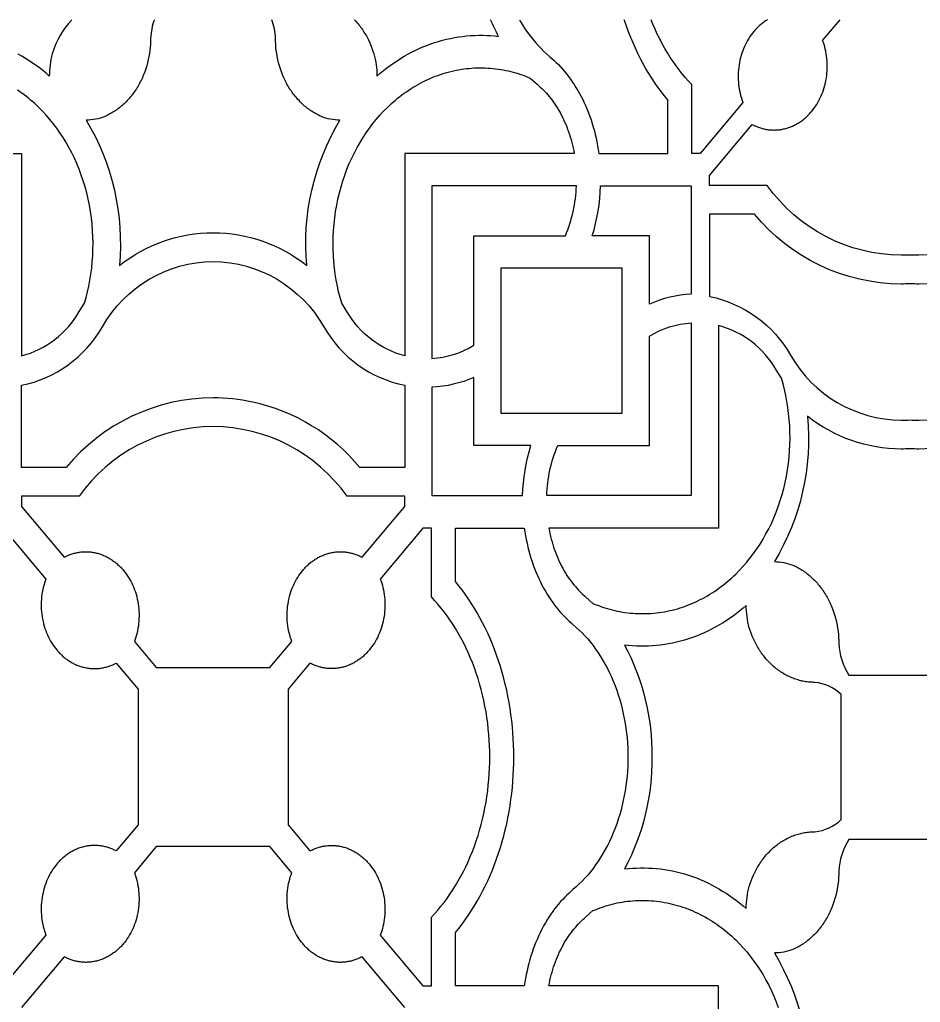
# Model space of a CAD drawing. Extents: x 59271 to 61367, y 41180 to 44085.
# Drawn here: x 60423.5 to 60618.3, y 43872 to 44084.6 of the extents above; entities that cross this region are included whole.
import ezdxf

# ---------------------------------------------------------------- set-up
doc = ezdxf.new("R2010")
doc.units = 0
doc.layers.get('0').update_dxf_attribs({"linetype": 'CONTINUOUS'})

msp = doc.modelspace()

# ---------------------------------------------------------------- linework, layer by layer
for points in [[(60434.77, 44084.61, 0.117157), (60430.54, 44077.22, 0.065359), (60429.89, 44072.42), (60429.19, 44073.02), (60428.49, 44073.6), (60427.77, 44074.16), (60427.03, 44074.71), (60426.29, 44075.23), (60425.53, 44075.74), (60424.76, 44076.22), (60423.98, 44076.69), (60423.19, 44077.14)], [(60452.61, 44084.61, 0.069077), (60451.79, 44080.59), (60451.79, 44079.94), (60451.76, 44079.28), (60451.71, 44078.62), (60451.64, 44077.96), (60451.55, 44077.29), (60451.43, 44076.62), (60451.3, 44075.96), (60451.14, 44075.29), (60450.96, 44074.63), (60450.76, 44073.98), (60450.53, 44073.33), (60450.29, 44072.69), (60450.15, 44072.37), (60450.02, 44072.06), (60449.88, 44071.75), (60449.73, 44071.44), (60449.57, 44071.14), (60449.42, 44070.84), (60449.25, 44070.54), (60449.09, 44070.25), (60448.91, 44069.96), (60448.74, 44069.67), (60448.55, 44069.39), (60448.37, 44069.12), (60448.18, 44068.84), (60447.98, 44068.58), (60447.78, 44068.32), (60447.58, 44068.06), (60447.37, 44067.81), (60447.16, 44067.56), (60446.95, 44067.32), (60446.73, 44067.09), (60446.51, 44066.86), (60446.29, 44066.63), (60446.06, 44066.42), (60445.83, 44066.2), (60445.6, 44066), (60445.36, 44065.8), (60445.12, 44065.6), (60444.88, 44065.42), (60444.64, 44065.23), (60444.4, 44065.06), (60444.15, 44064.89), (60443.91, 44064.73), (60443.66, 44064.57), (60443.41, 44064.42), (60443.16, 44064.28), (60442.91, 44064.14), (60442.65, 44064.01), (60442.4, 44063.88), (60442.15, 44063.76), (60441.89, 44063.65, -0.091636), (60437.88, 44062.87, -0.159593), (60445.05, 44031.43, -0.16816), (60465.31, 44038.51, -0.16816), (60485.58, 44031.43, -0.159593), (60492.75, 44062.87, -0.091636), (60488.73, 44063.65), (60488.48, 44063.76), (60488.23, 44063.88), (60487.97, 44064.01), (60487.72, 44064.14), (60487.47, 44064.28), (60487.22, 44064.42), (60486.97, 44064.57), (60486.72, 44064.73), (60486.47, 44064.89), (60486.23, 44065.06), (60485.99, 44065.23), (60485.74, 44065.42), (60485.5, 44065.6), (60485.27, 44065.8), (60485.03, 44066), (60484.8, 44066.2), (60484.57, 44066.42), (60484.34, 44066.63), (60484.12, 44066.86), (60483.9, 44067.09), (60483.68, 44067.32), (60483.47, 44067.56), (60483.25, 44067.81), (60483.05, 44068.06), (60482.84, 44068.32), (60482.65, 44068.58), (60482.45, 44068.84), (60482.26, 44069.12), (60482.07, 44069.39), (60481.89, 44069.67), (60481.71, 44069.96), (60481.54, 44070.25), (60481.37, 44070.54), (60481.21, 44070.84), (60481.05, 44071.14), (60480.9, 44071.44), (60480.75, 44071.75), (60480.61, 44072.06), (60480.47, 44072.37), (60480.34, 44072.69), (60480.1, 44073.33), (60479.87, 44073.98), (60479.67, 44074.63), (60479.49, 44075.29), (60479.33, 44075.96), (60479.19, 44076.62), (60479.08, 44077.29), (60478.99, 44077.96), (60478.92, 44078.62), (60478.87, 44079.28), (60478.84, 44079.94), (60478.83, 44080.59, 0.071696), (60478.02, 44084.61)], [(60495.86, 44084.61), (60495.97, 44084.5), (60496.19, 44084.26), (60496.4, 44084.02), (60496.61, 44083.77), (60496.82, 44083.52), (60497.02, 44083.26), (60497.22, 44083), (60497.41, 44082.74), (60497.6, 44082.47), (60497.78, 44082.2), (60497.95, 44081.93), (60498.13, 44081.65), (60498.29, 44081.37), (60498.46, 44081.08), (60498.61, 44080.8), (60498.91, 44080.22), (60499.19, 44079.63), (60499.45, 44079.03), (60499.68, 44078.43), (60499.9, 44077.83), (60500.09, 44077.22, -0.065359), (60500.74, 44072.42), (60501.43, 44073.02), (60502.14, 44073.6), (60502.86, 44074.16), (60503.6, 44074.71), (60504.34, 44075.23), (60505.1, 44075.74), (60505.87, 44076.22), (60506.65, 44076.69), (60507.44, 44077.14), (60508.24, 44077.56), (60509.05, 44077.97), (60509.87, 44078.35), (60510.7, 44078.71), (60511.54, 44079.04), (60512.38, 44079.35), (60513.23, 44079.64), (60514.08, 44079.91), (60514.94, 44080.15), (60515.8, 44080.37), (60516.67, 44080.56), (60517.53, 44080.73), (60518.4, 44080.87), (60519.27, 44080.99), (60520.15, 44081.09), (60521.02, 44081.16), (60521.89, 44081.2), (60522.76, 44081.23), (60523.62, 44081.23), (60524.49, 44081.2), (60525.34, 44081.15), (60526.2, 44081.08), (60527.05, 44080.99, -0.019792), (60525.31, 44084.61)], [(60646.93, 44048.72, -0.240747), (60617.94, 44033.63, -0.013206), (60616.05, 44033.69, -0.013206), (60614.15, 44033.63, -0.240747), (60585.17, 44048.72), (60572.71, 44048.72), (60572.71, 44050.92), (60581.92, 44061.93), (60582.11, 44061.83), (60582.3, 44061.74), (60582.49, 44061.65), (60582.68, 44061.56), (60582.88, 44061.47), (60583.08, 44061.4), (60583.28, 44061.32), (60583.49, 44061.25), (60583.69, 44061.18), (60583.9, 44061.12), (60584.11, 44061.06), (60584.32, 44061.01), (60584.53, 44060.96), (60584.74, 44060.91), (60584.96, 44060.87), (60585.17, 44060.84), (60585.39, 44060.81), (60585.61, 44060.78), (60585.83, 44060.76), (60586.05, 44060.75), (60586.27, 44060.74), (60586.49, 44060.73), (60586.71, 44060.73), (60586.94, 44060.74), (60587.16, 44060.74), (60587.38, 44060.76), (60587.6, 44060.78), (60587.83, 44060.81), (60588.05, 44060.84), (60588.27, 44060.87), (60588.49, 44060.91), (60588.71, 44060.96), (60588.93, 44061.01), (60589.15, 44061.07), (60589.37, 44061.13), (60589.59, 44061.19), (60589.8, 44061.27), (60590.02, 44061.34), (60590.23, 44061.42), (60590.44, 44061.51), (60590.65, 44061.6), (60590.85, 44061.69), (60591.06, 44061.79), (60591.26, 44061.9), (60591.46, 44062.01), (60591.66, 44062.12), (60591.86, 44062.24), (60592.05, 44062.36), (60592.25, 44062.48), (60592.43, 44062.61), (60592.62, 44062.74), (60592.8, 44062.88), (60592.98, 44063.02), (60593.16, 44063.16), (60593.34, 44063.31), (60593.51, 44063.46), (60593.68, 44063.61), (60593.84, 44063.77), (60594.01, 44063.93), (60594.16, 44064.09), (60594.32, 44064.26), (60594.47, 44064.42), (60594.62, 44064.59), (60594.77, 44064.76), (60595.05, 44065.12), (60595.33, 44065.49), (60595.6, 44065.87), (60595.86, 44066.27), (60596.11, 44066.68), (60596.34, 44067.11), (60596.57, 44067.55), (60596.78, 44068.01), (60596.98, 44068.47), (60597.17, 44068.95), (60597.34, 44069.44), (60597.49, 44069.94), (60597.63, 44070.44), (60597.76, 44070.96), (60597.86, 44071.48), (60597.95, 44072), (60598.03, 44072.53), (60598.08, 44073.06), (60598.12, 44073.59), (60598.14, 44074.12), (60598.14, 44074.65), (60598.13, 44075.18), (60598.1, 44075.71), (60598.05, 44076.23), (60597.99, 44076.75), (60597.91, 44077.25), (60597.82, 44077.76), (60597.71, 44078.25), (60597.59, 44078.73), (60597.45, 44079.21), (60597.3, 44079.67), (60597.14, 44080.12), (60600.9, 44084.61)], [(60387.21, 44055.68), (60423.87, 44055.68), (60423.87, 44011.87, 0.200602), (60436.37, 44021.44), (60437.5, 44023.26), (60437.84, 44024.47), (60438.16, 44025.71), (60438.43, 44026.97), (60438.68, 44028.25), (60438.89, 44029.55), (60439.06, 44030.86), (60439.19, 44032.2), (60439.29, 44033.54), (60439.34, 44034.89), (60439.36, 44036.26), (60439.33, 44037.62), (60439.27, 44038.99), (60439.16, 44040.36), (60439.01, 44041.73), (60438.82, 44043.09), (60438.58, 44044.44), (60438.31, 44045.78), (60438, 44047.11), (60437.64, 44048.42), (60437.25, 44049.71), (60436.82, 44050.99), (60436.35, 44052.24), (60435.85, 44053.46), (60435.32, 44054.65), (60434.75, 44055.82), (60434.15, 44056.95), (60433.52, 44058.06), (60432.87, 44059.12), (60432.19, 44060.16), (60431.49, 44061.15), (60430.76, 44062.11), (60430.02, 44063.03), (60429.25, 44063.92), (60428.45, 44064.79), (60427.61, 44065.63), (60427.19, 44066.04), (60426.75, 44066.44), (60426.31, 44066.83), (60425.86, 44067.22), (60425.4, 44067.6), (60424.93, 44067.97), (60424.46, 44068.33), (60423.98, 44068.68), (60423.5, 44069.03), (60423.01, 44069.36)], [(60638.21, 43998.79, -0.16816), (60617.94, 43991.71, -0.014447), (60616.05, 43991.77, -0.014447), (60614.15, 43991.71, -0.16816), (60593.89, 43998.79, -0.159593), (60586.72, 43967.35, -0.091636), (60590.73, 43966.57), (60590.99, 43966.46), (60591.24, 43966.34), (60591.49, 43966.21), (60591.75, 43966.08), (60592, 43965.94), (60592.25, 43965.8), (60592.5, 43965.65), (60592.75, 43965.49), (60592.99, 43965.33), (60593.24, 43965.16), (60593.48, 43964.98), (60593.72, 43964.8), (60593.96, 43964.61), (60594.2, 43964.42), (60594.44, 43964.22), (60594.67, 43964.01), (60594.9, 43963.8), (60595.12, 43963.58), (60595.35, 43963.36), (60595.57, 43963.13), (60595.79, 43962.9), (60596, 43962.66), (60596.21, 43962.41), (60596.42, 43962.16), (60596.62, 43961.9), (60596.82, 43961.64), (60597.02, 43961.37), (60597.21, 43961.1), (60597.39, 43960.83), (60597.58, 43960.55), (60597.75, 43960.26), (60597.93, 43959.97), (60598.09, 43959.68), (60598.26, 43959.38), (60598.41, 43959.08), (60598.57, 43958.78), (60598.71, 43958.47), (60598.86, 43958.16), (60598.99, 43957.85), (60599.13, 43957.53), (60599.37, 43956.89), (60599.6, 43956.24), (60599.8, 43955.59), (60599.98, 43954.93), (60600.14, 43954.26), (60600.27, 43953.6), (60600.39, 43952.93), (60600.48, 43952.26), (60600.55, 43951.6), (60600.6, 43950.94), (60600.63, 43950.28), (60600.63, 43949.63, 0.12671), (60602.82, 43942.79), (60629.27, 43942.79, 0.12671)], [(60629.27, 43907.23), (60602.82, 43907.23, 0.12671), (60600.63, 43900.38), (60600.63, 43899.73), (60600.6, 43899.08), (60600.55, 43898.42), (60600.48, 43897.75), (60600.39, 43897.08), (60600.27, 43896.42), (60600.14, 43895.75), (60599.98, 43895.09), (60599.8, 43894.43), (60599.6, 43893.77), (60599.37, 43893.12), (60599.13, 43892.48), (60598.99, 43892.17), (60598.86, 43891.85), (60598.71, 43891.54), (60598.57, 43891.23), (60598.41, 43890.93), (60598.26, 43890.63), (60598.09, 43890.33), (60597.93, 43890.04), (60597.75, 43889.75), (60597.58, 43889.47), (60597.39, 43889.19), (60597.21, 43888.91), (60597.02, 43888.64), (60596.82, 43888.37), (60596.62, 43888.11), (60596.42, 43887.85), (60596.21, 43887.6), (60596, 43887.36), (60595.79, 43887.12), (60595.57, 43886.88), (60595.35, 43886.65), (60595.12, 43886.43), (60594.9, 43886.21), (60594.67, 43886), (60594.44, 43885.79), (60594.2, 43885.59), (60593.96, 43885.4), (60593.72, 43885.21), (60593.48, 43885.03), (60593.24, 43884.85), (60592.99, 43884.68), (60592.75, 43884.52), (60592.5, 43884.37), (60592.25, 43884.22), (60592, 43884.07), (60591.75, 43883.93), (60591.49, 43883.8), (60591.24, 43883.68), (60590.99, 43883.56), (60590.73, 43883.44, -0.091636), (60586.72, 43882.67, -0.159593), (60593.89, 43851.23, -0.16816)]]:
    msp.add_lwpolyline(points, format="xyb")
for points in [[(60531.55, 44084.61), (60531.73, 44084.31), (60532.24, 44083.47), (60532.77, 44082.66), (60533.31, 44081.87), (60533.87, 44081.11), (60534.44, 44080.38), (60535.03, 44079.67), (60535.63, 44079), (60536.25, 44078.35), (60536.87, 44077.74), (60537.5, 44077.16), (60538.14, 44076.6), (60538.61, 44076.2), (60539.08, 44075.78), (60539.54, 44075.35), (60539.99, 44074.89), (60540.44, 44074.41), (60540.89, 44073.92), (60541.33, 44073.41), (60541.76, 44072.88), (60542.19, 44072.33), (60542.6, 44071.76), (60543.01, 44071.18), (60543.41, 44070.57), (60543.8, 44069.95), (60544.18, 44069.32), (60544.55, 44068.67), (60544.91, 44068), (60545.26, 44067.31), (60545.59, 44066.62), (60545.91, 44065.9), (60546.22, 44065.18), (60546.51, 44064.44), (60546.79, 44063.69), (60547.06, 44062.92), (60547.31, 44062.15), (60547.55, 44061.37), (60547.77, 44060.58), (60547.97, 44059.78), (60548.16, 44058.97), (60548.33, 44058.15), (60548.48, 44057.34), (60548.62, 44056.51), (60548.74, 44055.68), (60563.63, 44055.68), (60563.63, 44067.26), (60562.91, 44068.14), (60562.21, 44069.05), (60561.53, 44069.98), (60560.86, 44070.95), (60560.2, 44071.94), (60559.56, 44072.96), (60558.94, 44074), (60558.34, 44075.07), (60557.76, 44076.16), (60557.2, 44077.28), (60556.66, 44078.42), (60556.14, 44079.58), (60555.65, 44080.76), (60555.17, 44081.96), (60554.72, 44083.17), (60554.3, 44084.41), (60554.23, 44084.61)], [(60585.23, 44084.61), (60585.17, 44084.57), (60584.97, 44084.45), (60584.78, 44084.33), (60584.59, 44084.2), (60584.41, 44084.07), (60584.22, 44083.93), (60584.04, 44083.79), (60583.86, 44083.64), (60583.69, 44083.5), (60583.52, 44083.35), (60583.35, 44083.19), (60583.18, 44083.04), (60583.02, 44082.88), (60582.86, 44082.72), (60582.71, 44082.55), (60582.55, 44082.39), (60582.4, 44082.22), (60582.26, 44082.05), (60581.97, 44081.69), (60581.69, 44081.32), (60581.43, 44080.94), (60581.17, 44080.54), (60580.92, 44080.13), (60580.68, 44079.7), (60580.46, 44079.26), (60580.24, 44078.8), (60580.04, 44078.33), (60579.86, 44077.86), (60579.69, 44077.37), (60579.53, 44076.87), (60579.39, 44076.36), (60579.27, 44075.85), (60579.16, 44075.33), (60579.07, 44074.81), (60579, 44074.28), (60578.95, 44073.75), (60578.91, 44073.22), (60578.89, 44072.69), (60578.88, 44072.15), (60578.9, 44071.63), (60578.93, 44071.1), (60578.97, 44070.58), (60579.04, 44070.06), (60579.11, 44069.56), (60579.21, 44069.05), (60579.32, 44068.56), (60579.44, 44068.08), (60579.57, 44067.6), (60579.72, 44067.14), (60579.88, 44066.69), (60570.68, 44055.68), (60568.83, 44055.68), (60568.83, 44070.57), (60568.13, 44071.32), (60567.44, 44072.11), (60566.76, 44072.92), (60566.1, 44073.76), (60565.45, 44074.63), (60564.81, 44075.53), (60564.19, 44076.46), (60563.59, 44077.41), (60563.01, 44078.4), (60562.45, 44079.4), (60561.91, 44080.43), (60561.39, 44081.49), (60560.89, 44082.56), (60560.41, 44083.66), (60560.03, 44084.61)], [(60419.94, 43974.6), (60429.15, 43963.59), (60428.99, 43963.14), (60428.84, 43962.68), (60428.7, 43962.21), (60428.58, 43961.72), (60428.47, 43961.23), (60428.38, 43960.73), (60428.3, 43960.22), (60428.24, 43959.7), (60428.19, 43959.18), (60428.16, 43958.66), (60428.15, 43958.13), (60428.15, 43957.6), (60428.17, 43957.07), (60428.21, 43956.53), (60428.27, 43956), (60428.34, 43955.47), (60428.43, 43954.95), (60428.54, 43954.43), (60428.66, 43953.92), (60428.8, 43953.41), (60428.95, 43952.91), (60429.12, 43952.43), (60429.31, 43951.95), (60429.51, 43951.48), (60429.72, 43951.03), (60429.95, 43950.59), (60430.18, 43950.16), (60430.43, 43949.74), (60430.69, 43949.34), (60430.96, 43948.96), (60431.24, 43948.59), (60431.52, 43948.24), (60431.67, 43948.07), (60431.82, 43947.9), (60431.97, 43947.73), (60432.13, 43947.57), (60432.29, 43947.4), (60432.45, 43947.24), (60432.61, 43947.09), (60432.78, 43946.93), (60432.95, 43946.78), (60433.13, 43946.64), (60433.31, 43946.49), (60433.49, 43946.35), (60433.67, 43946.22), (60433.86, 43946.08), (60434.05, 43945.96), (60434.24, 43945.83), (60434.43, 43945.71), (60434.63, 43945.59), (60434.83, 43945.48), (60435.03, 43945.37), (60435.23, 43945.27), (60435.44, 43945.17), (60435.64, 43945.07), (60435.85, 43944.98), (60436.06, 43944.9), (60436.28, 43944.81), (60436.49, 43944.74), (60436.71, 43944.67), (60436.92, 43944.6), (60437.14, 43944.54), (60437.36, 43944.48), (60437.58, 43944.43), (60437.8, 43944.39), (60438.02, 43944.35), (60438.24, 43944.31), (60438.46, 43944.28), (60438.69, 43944.25), (60438.91, 43944.23), (60439.13, 43944.22), (60439.35, 43944.21), (60439.58, 43944.2), (60439.8, 43944.2), (60440.02, 43944.21), (60440.24, 43944.22), (60440.46, 43944.24), (60440.68, 43944.26), (60440.9, 43944.28), (60441.12, 43944.31), (60441.33, 43944.35), (60441.55, 43944.39), (60441.76, 43944.43), (60441.97, 43944.48), (60442.18, 43944.54), (60442.39, 43944.59), (60442.6, 43944.66), (60442.81, 43944.72), (60443.01, 43944.79), (60443.21, 43944.87), (60443.41, 43944.95), (60443.61, 43945.03), (60443.8, 43945.12), (60443.99, 43945.21), (60444.18, 43945.3), (60444.37, 43945.4), (60449.1, 43939.75), (60449.1, 43910.39), (60444.37, 43904.74), (60444.18, 43904.84), (60443.99, 43904.93), (60443.8, 43905.02), (60443.61, 43905.11), (60443.41, 43905.19), (60443.21, 43905.27), (60443.01, 43905.35), (60442.81, 43905.42), (60442.6, 43905.49), (60442.39, 43905.55), (60442.18, 43905.61), (60441.97, 43905.66), (60441.76, 43905.71), (60441.55, 43905.75), (60441.33, 43905.79), (60441.12, 43905.83), (60440.9, 43905.86), (60440.68, 43905.89), (60440.46, 43905.91), (60440.24, 43905.92), (60440.02, 43905.93), (60439.8, 43905.94), (60439.58, 43905.94), (60439.35, 43905.93), (60439.13, 43905.92), (60438.91, 43905.91), (60438.69, 43905.89), (60438.46, 43905.86), (60438.24, 43905.83), (60438.02, 43905.8), (60437.8, 43905.76), (60437.58, 43905.71), (60437.36, 43905.66), (60437.14, 43905.6), (60436.92, 43905.54), (60436.71, 43905.47), (60436.49, 43905.4), (60436.28, 43905.33), (60436.06, 43905.25), (60435.85, 43905.16), (60435.64, 43905.07), (60435.44, 43904.97), (60435.23, 43904.87), (60435.03, 43904.77), (60434.83, 43904.66), (60434.63, 43904.55), (60434.43, 43904.43), (60434.24, 43904.31), (60434.05, 43904.19), (60433.86, 43904.06), (60433.67, 43903.92), (60433.49, 43903.79), (60433.31, 43903.65), (60433.13, 43903.5), (60432.95, 43903.36), (60432.78, 43903.21), (60432.61, 43903.05), (60432.45, 43902.9), (60432.29, 43902.74), (60432.13, 43902.58), (60431.97, 43902.41), (60431.82, 43902.25), (60431.67, 43902.08), (60431.52, 43901.9), (60431.24, 43901.55), (60430.96, 43901.18), (60430.69, 43900.8), (60430.43, 43900.4), (60430.18, 43899.98), (60429.95, 43899.56), (60429.72, 43899.11), (60429.51, 43898.66), (60429.31, 43898.19), (60429.12, 43897.72), (60428.95, 43897.23), (60428.8, 43896.73), (60428.66, 43896.22), (60428.54, 43895.71), (60428.43, 43895.19), (60428.34, 43894.67), (60428.27, 43894.14), (60428.21, 43893.61), (60428.17, 43893.08), (60428.15, 43892.54), (60428.15, 43892.01), (60428.16, 43891.48), (60428.19, 43890.96), (60428.24, 43890.44), (60428.3, 43889.92), (60428.38, 43889.41), (60428.47, 43888.91), (60428.58, 43888.42), (60428.7, 43887.94), (60428.84, 43887.46), (60428.99, 43887), (60429.15, 43886.55), (60419.94, 43875.54)], [(60506.76, 43870.85), (60497.55, 43881.85), (60497.36, 43881.75), (60497.17, 43881.66), (60496.98, 43881.57), (60496.78, 43881.48), (60496.59, 43881.4), (60496.39, 43881.32), (60496.19, 43881.24), (60495.98, 43881.17), (60495.78, 43881.11), (60495.57, 43881.04), (60495.36, 43880.98), (60495.15, 43880.93), (60494.94, 43880.88), (60494.72, 43880.84), (60494.51, 43880.8), (60494.29, 43880.76), (60494.08, 43880.73), (60493.86, 43880.71), (60493.64, 43880.69), (60493.42, 43880.67), (60493.2, 43880.66), (60492.98, 43880.65), (60492.75, 43880.65), (60492.53, 43880.66), (60492.31, 43880.67), (60492.09, 43880.68), (60491.86, 43880.7), (60491.64, 43880.73), (60491.42, 43880.76), (60491.2, 43880.8), (60490.98, 43880.84), (60490.75, 43880.88), (60490.54, 43880.93), (60490.32, 43880.99), (60490.1, 43881.05), (60489.88, 43881.12), (60489.67, 43881.19), (60489.45, 43881.26), (60489.24, 43881.35), (60489.03, 43881.43), (60488.82, 43881.52), (60488.61, 43881.62), (60488.41, 43881.72), (60488.2, 43881.82), (60488, 43881.93), (60487.8, 43882.04), (60487.61, 43882.16), (60487.41, 43882.28), (60487.22, 43882.41), (60487.03, 43882.53), (60486.85, 43882.67), (60486.66, 43882.8), (60486.48, 43882.94), (60486.31, 43883.09), (60486.13, 43883.23), (60485.96, 43883.38), (60485.79, 43883.54), (60485.62, 43883.69), (60485.46, 43883.85), (60485.3, 43884.01), (60485.15, 43884.18), (60484.99, 43884.35), (60484.84, 43884.52), (60484.7, 43884.69), (60484.41, 43885.04), (60484.14, 43885.41), (60483.87, 43885.79), (60483.61, 43886.19), (60483.36, 43886.61), (60483.12, 43887.04), (60482.9, 43887.48), (60482.69, 43887.93), (60482.49, 43888.4), (60482.3, 43888.88), (60482.13, 43889.36), (60481.97, 43889.86), (60481.84, 43890.37), (60481.71, 43890.88), (60481.61, 43891.4), (60481.52, 43891.92), (60481.44, 43892.45), (60481.39, 43892.98), (60481.35, 43893.51), (60481.33, 43894.05), (60481.32, 43894.58), (60481.34, 43895.11), (60481.37, 43895.63), (60481.41, 43896.15), (60481.48, 43896.67), (60481.56, 43897.18), (60481.65, 43897.68), (60481.76, 43898.17), (60481.88, 43898.66), (60482.02, 43899.13), (60482.17, 43899.59), (60482.33, 43900.04), (60477.6, 43905.69), (60473.81, 43905.69), (60453.03, 43905.69), (60448.3, 43900.04), (60448.46, 43899.59), (60448.61, 43899.13), (60448.75, 43898.66), (60448.87, 43898.17), (60448.98, 43897.68), (60449.07, 43897.18), (60449.15, 43896.67), (60449.21, 43896.15), (60449.26, 43895.63), (60449.29, 43895.11), (60449.3, 43894.58), (60449.3, 43894.05), (60449.28, 43893.51), (60449.24, 43892.98), (60449.19, 43892.45), (60449.11, 43891.92), (60449.02, 43891.4), (60448.92, 43890.88), (60448.79, 43890.37), (60448.65, 43889.86), (60448.5, 43889.36), (60448.33, 43888.88), (60448.14, 43888.4), (60447.94, 43887.93), (60447.73, 43887.48), (60447.51, 43887.04), (60447.27, 43886.61), (60447.02, 43886.19), (60446.76, 43885.79), (60446.49, 43885.41), (60446.21, 43885.04), (60445.93, 43884.69), (60445.78, 43884.52), (60445.63, 43884.35), (60445.48, 43884.18), (60445.33, 43884.01), (60445.17, 43883.85), (60445, 43883.69), (60444.84, 43883.54), (60444.67, 43883.38), (60444.5, 43883.23), (60444.32, 43883.09), (60444.15, 43882.94), (60443.96, 43882.8), (60443.78, 43882.67), (60443.59, 43882.53), (60443.41, 43882.41), (60443.21, 43882.28), (60443.02, 43882.16), (60442.82, 43882.04), (60442.63, 43881.93), (60442.42, 43881.82), (60442.22, 43881.72), (60442.02, 43881.62), (60441.81, 43881.52), (60441.6, 43881.43), (60441.39, 43881.35), (60441.18, 43881.26), (60440.96, 43881.19), (60440.75, 43881.12), (60440.53, 43881.05), (60440.31, 43880.99), (60440.09, 43880.93), (60439.87, 43880.88), (60439.65, 43880.84), (60439.43, 43880.8), (60439.21, 43880.76), (60438.99, 43880.73), (60438.77, 43880.7), (60438.54, 43880.68), (60438.32, 43880.67), (60438.1, 43880.66), (60437.88, 43880.65), (60437.65, 43880.65), (60437.43, 43880.66), (60437.21, 43880.67), (60436.99, 43880.69), (60436.77, 43880.71), (60436.55, 43880.73), (60436.34, 43880.76), (60436.12, 43880.8), (60435.9, 43880.84), (60435.69, 43880.88), (60435.48, 43880.93), (60435.27, 43880.98), (60435.06, 43881.04), (60434.85, 43881.11), (60434.65, 43881.17), (60434.44, 43881.24), (60434.24, 43881.32), (60434.04, 43881.4), (60433.84, 43881.48), (60433.65, 43881.57), (60433.46, 43881.66), (60433.27, 43881.75), (60433.08, 43881.85), (60423.87, 43870.85)], [(60574.61, 43831.72), (60574.61, 43875.54), (60537.94, 43875.54), (60538.05, 43876.15), (60538.18, 43876.74), (60538.32, 43877.34), (60538.46, 43877.93), (60538.62, 43878.51), (60538.79, 43879.08), (60538.97, 43879.65), (60539.16, 43880.21), (60539.36, 43880.77), (60539.57, 43881.31), (60539.79, 43881.85), (60540.02, 43882.37), (60540.26, 43882.89), (60540.5, 43883.39), (60540.75, 43883.89), (60541.02, 43884.37), (60541.28, 43884.85), (60541.56, 43885.31), (60541.84, 43885.76), (60542.13, 43886.2), (60542.43, 43886.62), (60542.73, 43887.03), (60543.03, 43887.44), (60543.34, 43887.82), (60543.66, 43888.2), (60543.98, 43888.56), (60544.3, 43888.91), (60544.62, 43889.25), (60544.95, 43889.58), (60545.28, 43889.89), (60545.62, 43890.19), (60545.95, 43890.47), (60547.47, 43891.83), (60547.98, 43892.04), (60548.49, 43892.24), (60549, 43892.43), (60549.52, 43892.61), (60550.05, 43892.79), (60550.58, 43892.95), (60551.11, 43893.1), (60551.65, 43893.24), (60552.19, 43893.37), (60552.74, 43893.49), (60553.29, 43893.6), (60553.84, 43893.69), (60554.39, 43893.78), (60554.95, 43893.85), (60555.51, 43893.92), (60556.08, 43893.97), (60556.64, 43894.01), (60557.21, 43894.03), (60557.78, 43894.05), (60558.35, 43894.05), (60558.92, 43894.04), (60559.49, 43894.02), (60560.07, 43893.99), (60560.64, 43893.94), (60561.21, 43893.88), (60561.78, 43893.81), (60562.36, 43893.73), (60562.93, 43893.63), (60563.5, 43893.52), (60564.07, 43893.4), (60564.63, 43893.27), (60565.2, 43893.12), (60565.76, 43892.97), (60566.32, 43892.8), (60566.88, 43892.62), (60567.43, 43892.42), (60567.98, 43892.22), (60568.53, 43892), (60569.07, 43891.77), (60569.61, 43891.53), (60570.15, 43891.28), (60570.67, 43891.02), (60571.2, 43890.74), (60571.72, 43890.46), (60572.23, 43890.17), (60572.74, 43889.86), (60573.25, 43889.55), (60573.74, 43889.22), (60574.23, 43888.89), (60574.72, 43888.54), (60575.2, 43888.19), (60575.67, 43887.83), (60576.13, 43887.46), (60576.59, 43887.08), (60577.04, 43886.69), (60577.48, 43886.3), (60577.92, 43885.9), (60578.35, 43885.49), (60579.18, 43884.65), (60579.98, 43883.78), (60580.75, 43882.89), (60581.5, 43881.97), (60582.22, 43881.01), (60582.93, 43880.02), (60583.6, 43878.98), (60584.26, 43877.92), (60584.89, 43876.81), (60585.48, 43875.68), (60586.05, 43874.51), (60586.59, 43873.32), (60587.09, 43872.09), (60587.55, 43870.85)]]:
    msp.add_lwpolyline(points)
for points in [[(60506.76, 44011.87, -0.200602), (60494.26, 44021.44), (60493.13, 44023.26), (60492.78, 44024.47), (60492.47, 44025.71), (60492.19, 44026.97), (60491.95, 44028.25), (60491.74, 44029.55), (60491.57, 44030.86), (60491.43, 44032.2), (60491.34, 44033.54), (60491.28, 44034.89), (60491.27, 44036.26), (60491.29, 44037.62), (60491.36, 44038.99), (60491.47, 44040.36), (60491.62, 44041.73), (60491.81, 44043.09), (60492.05, 44044.44), (60492.32, 44045.78), (60492.63, 44047.11), (60492.99, 44048.42), (60493.38, 44049.71), (60493.81, 44050.99), (60494.27, 44052.24), (60494.78, 44053.46), (60495.31, 44054.65), (60495.88, 44055.82), (60496.48, 44056.95), (60497.1, 44058.06), (60497.76, 44059.12), (60498.44, 44060.16), (60499.14, 44061.15), (60499.86, 44062.11), (60500.61, 44063.03), (60501.38, 44063.92), (60502.18, 44064.79), (60503.01, 44065.63), (60503.44, 44066.04), (60503.88, 44066.44), (60504.32, 44066.83), (60504.77, 44067.22), (60505.23, 44067.6), (60505.69, 44067.97), (60506.17, 44068.33), (60506.64, 44068.68), (60507.13, 44069.03), (60507.62, 44069.36), (60508.12, 44069.69), (60508.62, 44070), (60509.13, 44070.31), (60509.64, 44070.6), (60510.16, 44070.89), (60510.69, 44071.16), (60511.22, 44071.42), (60511.75, 44071.67), (60512.29, 44071.91), (60512.83, 44072.14), (60513.38, 44072.36), (60513.93, 44072.56), (60514.49, 44072.76), (60515.04, 44072.94), (60515.6, 44073.11), (60516.16, 44073.27), (60516.73, 44073.41), (60517.3, 44073.54), (60517.86, 44073.66), (60518.43, 44073.77), (60519.01, 44073.87), (60519.58, 44073.95), (60520.15, 44074.02), (60520.72, 44074.08), (60521.3, 44074.13), (60521.87, 44074.16), (60522.44, 44074.18), (60523.01, 44074.19), (60523.58, 44074.19), (60524.15, 44074.18), (60524.72, 44074.15), (60525.29, 44074.11), (60525.85, 44074.06), (60526.41, 44074), (60526.97, 44073.92), (60527.52, 44073.84), (60528.08, 44073.74), (60528.63, 44073.63), (60529.17, 44073.51), (60529.71, 44073.38), (60530.25, 44073.24), (60530.79, 44073.09), (60531.31, 44072.93), (60531.84, 44072.75), (60532.36, 44072.57), (60532.87, 44072.38), (60533.38, 44072.18), (60533.89, 44071.97), (60535.41, 44070.62), (60535.74, 44070.33), (60536.08, 44070.03), (60536.41, 44069.72), (60536.74, 44069.39), (60537.06, 44069.05), (60537.39, 44068.7), (60537.71, 44068.34), (60538.02, 44067.97), (60538.33, 44067.58), (60538.64, 44067.18), (60538.94, 44066.76), (60539.23, 44066.34), (60539.52, 44065.9), (60539.8, 44065.45), (60540.08, 44064.99), (60540.35, 44064.51), (60540.61, 44064.03), (60540.86, 44063.53), (60541.11, 44063.03), (60541.34, 44062.51), (60541.57, 44061.99), (60541.79, 44061.45), (60542, 44060.91), (60542.2, 44060.35), (60542.39, 44059.79), (60542.57, 44059.23), (60542.74, 44058.65), (60542.9, 44058.07), (60543.05, 44057.48), (60543.18, 44056.89), (60543.31, 44056.29), (60543.42, 44055.68), (60506.76, 44055.68)], [(60541.51, 44037.84, 0.090687), (60543.9, 44048.65), (60512.64, 44048.65), (60512.64, 44011.3, 0.123377), (60521.69, 44014.15), (60521.69, 44037.84)], [(60568.72, 44025.22, 0.093744), (60559.68, 44023.07), (60559.68, 44037.84), (60547.32, 44037.84, 0.067508), (60549.11, 44048.65), (60568.72, 44048.65)], [(60616.05, 43998.02, 0.017043), (60617.94, 43997.93, 0.26745), (60641.88, 44012.05, -0.215544), (60659.39, 44024.71), (60659.39, 44042.5), (60649.7, 44042.5, -0.222359), (60617.94, 44027.41, -0.011427), (60616.05, 44027.46, -0.011427), (60614.15, 44027.41, -0.222359), (60582.4, 44042.5), (60572.71, 44042.5), (60572.71, 44024.71, -0.215544), (60590.21, 44012.05, 0.26745), (60614.15, 43997.93, 0.017043)], [(60473.81, 44001.88, 0.051629), (60465.31, 44002.81, 0.222359), (60433.56, 43987.72), (60423.87, 43987.72), (60423.87, 44005.5, 0.215544), (60441.38, 44018.17, -0.26745), (60465.31, 44032.29, -0.26745), (60489.25, 44018.17, 0.215544), (60506.76, 44005.5), (60506.76, 43987.72), (60497.07, 43987.72, 0.168792)], [(60559.68, 44016.14, -0.123377), (60568.72, 44018.99), (60568.72, 43981.63), (60537.46, 43981.63, -0.090687), (60539.85, 43992.44), (60559.68, 43992.44)], [(60587.1, 44008.84, 0.200602), (60574.61, 44018.42), (60574.61, 43974.6), (60537.94, 43974.6), (60538.05, 43974), (60538.18, 43973.4), (60538.32, 43972.8), (60538.46, 43972.22), (60538.62, 43971.63), (60538.79, 43971.06), (60538.97, 43970.49), (60539.16, 43969.93), (60539.36, 43969.38), (60539.57, 43968.83), (60539.79, 43968.3), (60540.02, 43967.77), (60540.26, 43967.25), (60540.5, 43966.75), (60540.75, 43966.25), (60541.02, 43965.77), (60541.28, 43965.3), (60541.56, 43964.83), (60541.84, 43964.38), (60542.13, 43963.95), (60542.43, 43963.52), (60542.73, 43963.11), (60543.03, 43962.71), (60543.34, 43962.32), (60543.66, 43961.94), (60543.98, 43961.58), (60544.3, 43961.23), (60544.62, 43960.89), (60544.95, 43960.57), (60545.28, 43960.25), (60545.62, 43959.95), (60545.95, 43959.67), (60547.47, 43958.31), (60547.98, 43958.1), (60548.49, 43957.9), (60549, 43957.71), (60549.52, 43957.53), (60550.05, 43957.36), (60550.58, 43957.19), (60551.11, 43957.04), (60551.65, 43956.9), (60552.19, 43956.77), (60552.74, 43956.65), (60553.29, 43956.54), (60553.84, 43956.45), (60554.39, 43956.36), (60554.95, 43956.29), (60555.51, 43956.22), (60556.08, 43956.17), (60556.64, 43956.13), (60557.21, 43956.11), (60557.78, 43956.09), (60558.35, 43956.09), (60558.92, 43956.1), (60559.49, 43956.12), (60560.07, 43956.15), (60560.64, 43956.2), (60561.21, 43956.26), (60561.78, 43956.33), (60562.36, 43956.41), (60562.93, 43956.51), (60563.5, 43956.62), (60564.07, 43956.74), (60564.63, 43956.87), (60565.2, 43957.02), (60565.76, 43957.17), (60566.32, 43957.34), (60566.88, 43957.53), (60567.43, 43957.72), (60567.98, 43957.92), (60568.53, 43958.14), (60569.07, 43958.37), (60569.61, 43958.61), (60570.15, 43958.86), (60570.67, 43959.12), (60571.2, 43959.4), (60571.72, 43959.68), (60572.23, 43959.98), (60572.74, 43960.28), (60573.25, 43960.6), (60573.74, 43960.92), (60574.23, 43961.25), (60574.72, 43961.6), (60575.2, 43961.95), (60575.67, 43962.31), (60576.13, 43962.68), (60576.59, 43963.06), (60577.04, 43963.45), (60577.48, 43963.84), (60577.92, 43964.25), (60578.35, 43964.66), (60579.18, 43965.5), (60579.98, 43966.36), (60580.75, 43967.25), (60581.5, 43968.17), (60582.22, 43969.13), (60582.93, 43970.13), (60583.6, 43971.16), (60584.26, 43972.23), (60584.89, 43973.33), (60585.48, 43974.46), (60586.05, 43975.63), (60586.59, 43976.82), (60587.09, 43978.05), (60587.55, 43979.3), (60587.98, 43980.57), (60588.38, 43981.86), (60588.73, 43983.17), (60589.04, 43984.5), (60589.32, 43985.84), (60589.55, 43987.19), (60589.74, 43988.55), (60589.89, 43989.92), (60590, 43991.29), (60590.07, 43992.66), (60590.09, 43994.03), (60590.08, 43995.39), (60590.02, 43996.74), (60589.93, 43998.09), (60589.79, 43999.42), (60589.62, 44000.73), (60589.41, 44002.03), (60589.17, 44003.32), (60588.89, 44004.57), (60588.58, 44005.81), (60588.23, 44007.02)], [(60521.69, 44007.21, -0.093744), (60512.64, 44005.07), (60512.64, 43981.63), (60532.25, 43981.63, -0.067508), (60534.05, 43992.44), (60521.69, 43992.44)], [(60494.3, 43981.5, 0.240747), (60465.31, 43996.59, 0.240747), (60436.33, 43981.5), (60423.87, 43981.5), (60423.87, 43979.3), (60433.08, 43968.29), (60433.27, 43968.39), (60433.46, 43968.48), (60433.65, 43968.57), (60433.84, 43968.66), (60434.04, 43968.74), (60434.24, 43968.82), (60434.44, 43968.9), (60434.65, 43968.97), (60434.85, 43969.04), (60435.06, 43969.1), (60435.27, 43969.16), (60435.48, 43969.21), (60435.69, 43969.26), (60435.9, 43969.3), (60436.12, 43969.34), (60436.34, 43969.38), (60436.55, 43969.41), (60436.77, 43969.44), (60436.99, 43969.46), (60437.21, 43969.47), (60437.43, 43969.48), (60437.65, 43969.49), (60437.88, 43969.49), (60438.1, 43969.48), (60438.32, 43969.47), (60438.54, 43969.46), (60438.77, 43969.44), (60438.99, 43969.41), (60439.21, 43969.38), (60439.43, 43969.35), (60439.65, 43969.31), (60439.87, 43969.26), (60440.09, 43969.21), (60440.31, 43969.15), (60440.53, 43969.09), (60440.75, 43969.02), (60440.96, 43968.95), (60441.18, 43968.88), (60441.39, 43968.8), (60441.6, 43968.71), (60441.81, 43968.62), (60442.02, 43968.52), (60442.22, 43968.43), (60442.42, 43968.32), (60442.63, 43968.21), (60442.82, 43968.1), (60443.02, 43967.98), (60443.21, 43967.86), (60443.41, 43967.74), (60443.59, 43967.61), (60443.78, 43967.47), (60443.96, 43967.34), (60444.15, 43967.2), (60444.32, 43967.05), (60444.5, 43966.91), (60444.67, 43966.76), (60444.84, 43966.6), (60445, 43966.45), (60445.17, 43966.29), (60445.33, 43966.13), (60445.48, 43965.96), (60445.63, 43965.8), (60445.78, 43965.63), (60445.93, 43965.45), (60446.21, 43965.1), (60446.49, 43964.73), (60446.76, 43964.35), (60447.02, 43963.95), (60447.27, 43963.53), (60447.51, 43963.11), (60447.73, 43962.66), (60447.94, 43962.21), (60448.14, 43961.74), (60448.33, 43961.27), (60448.5, 43960.78), (60448.65, 43960.28), (60448.79, 43959.77), (60448.92, 43959.26), (60449.02, 43958.74), (60449.11, 43958.22), (60449.19, 43957.69), (60449.24, 43957.16), (60449.28, 43956.63), (60449.3, 43956.09), (60449.3, 43955.56), (60449.29, 43955.04), (60449.26, 43954.51), (60449.21, 43953.99), (60449.15, 43953.47), (60449.07, 43952.96), (60448.98, 43952.46), (60448.87, 43951.97), (60448.75, 43951.49), (60448.61, 43951.01), (60448.46, 43950.55), (60448.3, 43950.1), (60453.03, 43944.45), (60473.81, 43944.45), (60477.6, 43944.45), (60482.33, 43950.1), (60482.17, 43950.55), (60482.02, 43951.01), (60481.88, 43951.49), (60481.76, 43951.97), (60481.65, 43952.46), (60481.56, 43952.96), (60481.48, 43953.47), (60481.41, 43953.99), (60481.37, 43954.51), (60481.34, 43955.04), (60481.32, 43955.56), (60481.33, 43956.09), (60481.35, 43956.63), (60481.39, 43957.16), (60481.44, 43957.69), (60481.52, 43958.22), (60481.61, 43958.74), (60481.71, 43959.26), (60481.84, 43959.77), (60481.97, 43960.28), (60482.13, 43960.78), (60482.3, 43961.27), (60482.49, 43961.74), (60482.69, 43962.21), (60482.9, 43962.66), (60483.12, 43963.11), (60483.36, 43963.53), (60483.61, 43963.95), (60483.87, 43964.35), (60484.14, 43964.73), (60484.41, 43965.1), (60484.7, 43965.45), (60484.84, 43965.63), (60484.99, 43965.8), (60485.15, 43965.96), (60485.3, 43966.13), (60485.46, 43966.29), (60485.62, 43966.45), (60485.79, 43966.6), (60485.96, 43966.76), (60486.13, 43966.91), (60486.31, 43967.05), (60486.48, 43967.2), (60486.66, 43967.34), (60486.85, 43967.47), (60487.03, 43967.61), (60487.22, 43967.74), (60487.41, 43967.86), (60487.61, 43967.98), (60487.8, 43968.1), (60488, 43968.21), (60488.2, 43968.32), (60488.41, 43968.43), (60488.61, 43968.52), (60488.82, 43968.62), (60489.03, 43968.71), (60489.24, 43968.8), (60489.45, 43968.88), (60489.67, 43968.95), (60489.88, 43969.02), (60490.1, 43969.09), (60490.32, 43969.15), (60490.54, 43969.21), (60490.75, 43969.26), (60490.98, 43969.31), (60491.2, 43969.35), (60491.42, 43969.38), (60491.64, 43969.41), (60491.86, 43969.44), (60492.09, 43969.46), (60492.31, 43969.47), (60492.53, 43969.48), (60492.75, 43969.49), (60492.98, 43969.49), (60493.2, 43969.48), (60493.42, 43969.47), (60493.64, 43969.46), (60493.86, 43969.44), (60494.08, 43969.41), (60494.29, 43969.38), (60494.51, 43969.34), (60494.72, 43969.3), (60494.94, 43969.26), (60495.15, 43969.21), (60495.36, 43969.16), (60495.57, 43969.1), (60495.78, 43969.04), (60495.98, 43968.97), (60496.19, 43968.9), (60496.39, 43968.82), (60496.59, 43968.74), (60496.78, 43968.66), (60496.98, 43968.57), (60497.17, 43968.48), (60497.36, 43968.39), (60497.55, 43968.29), (60506.76, 43979.3), (60506.76, 43981.5)], [(60560.23, 43925.07, -0.124595), (60554.31, 43900.85), (60555.16, 43900.94), (60556.02, 43901.01), (60556.88, 43901.06), (60557.74, 43901.09), (60558.61, 43901.09), (60559.48, 43901.06), (60560.35, 43901.02), (60561.22, 43900.95), (60562.09, 43900.85), (60562.96, 43900.73), (60563.83, 43900.59), (60564.7, 43900.42), (60565.56, 43900.22), (60566.42, 43900.01), (60567.28, 43899.77), (60568.14, 43899.5), (60568.98, 43899.21), (60569.83, 43898.9), (60570.66, 43898.56), (60571.49, 43898.21), (60572.31, 43897.82), (60573.12, 43897.42), (60573.92, 43897), (60574.71, 43896.55), (60575.49, 43896.08), (60576.26, 43895.6), (60577.02, 43895.09), (60577.77, 43894.56), (60578.5, 43894.02), (60579.22, 43893.46), (60579.93, 43892.88), (60580.62, 43892.28, -0.065359), (60581.27, 43897.08), (60581.47, 43897.69), (60581.68, 43898.29), (60581.92, 43898.89), (60582.17, 43899.49), (60582.45, 43900.07), (60582.75, 43900.65), (60582.91, 43900.94), (60583.07, 43901.22), (60583.24, 43901.51), (60583.41, 43901.78), (60583.59, 43902.06), (60583.77, 43902.33), (60583.95, 43902.6), (60584.15, 43902.86), (60584.34, 43903.12), (60584.54, 43903.38), (60584.75, 43903.63), (60584.96, 43903.88), (60585.18, 43904.12), (60585.39, 43904.36), (60585.62, 43904.59), (60585.84, 43904.82), (60586.08, 43905.04), (60586.31, 43905.26), (60586.55, 43905.47), (60586.79, 43905.68), (60587.04, 43905.88), (60587.28, 43906.07), (60587.54, 43906.26), (60587.79, 43906.44), (60588.05, 43906.62), (60588.31, 43906.79), (60588.57, 43906.95), (60588.83, 43907.11), (60589.1, 43907.26), (60589.37, 43907.41), (60589.64, 43907.54), (60589.91, 43907.67), (60590.19, 43907.8), (60590.46, 43907.92), (60590.74, 43908.03), (60591.01, 43908.13), (60591.29, 43908.23), (60591.57, 43908.32), (60591.85, 43908.41), (60592.13, 43908.48), (60592.41, 43908.55), (60592.68, 43908.62), (60592.96, 43908.68), (60593.24, 43908.73), (60593.52, 43908.77), (60593.8, 43908.81), (60594.07, 43908.84), (60594.35, 43908.87), (60594.63, 43908.89), (60594.9, 43908.9), (60595.17, 43908.91), (60595.44, 43908.91, 0.165069), (60601.17, 43911.53), (60601.17, 43938.61, 0.165069), (60595.44, 43941.23), (60595.17, 43941.23), (60594.9, 43941.24), (60594.63, 43941.25), (60594.35, 43941.27), (60594.07, 43941.3), (60593.8, 43941.33), (60593.52, 43941.37), (60593.24, 43941.41), (60592.96, 43941.47), (60592.68, 43941.52), (60592.41, 43941.59), (60592.13, 43941.66), (60591.85, 43941.74), (60591.57, 43941.82), (60591.29, 43941.91), (60591.01, 43942.01), (60590.74, 43942.11), (60590.46, 43942.22), (60590.19, 43942.34), (60589.91, 43942.47), (60589.64, 43942.6), (60589.37, 43942.74), (60589.1, 43942.88), (60588.83, 43943.03), (60588.57, 43943.19), (60588.31, 43943.35), (60588.05, 43943.52), (60587.79, 43943.7), (60587.54, 43943.88), (60587.28, 43944.07), (60587.04, 43944.26), (60586.79, 43944.46), (60586.55, 43944.67), (60586.31, 43944.88), (60586.08, 43945.1), (60585.84, 43945.32), (60585.62, 43945.55), (60585.39, 43945.78), (60585.18, 43946.02), (60584.96, 43946.26), (60584.75, 43946.51), (60584.54, 43946.76), (60584.34, 43947.02), (60584.15, 43947.28), (60583.95, 43947.54), (60583.77, 43947.81), (60583.59, 43948.08), (60583.41, 43948.36), (60583.24, 43948.64), (60583.07, 43948.92), (60582.91, 43949.2), (60582.75, 43949.49), (60582.45, 43950.07), (60582.17, 43950.65), (60581.92, 43951.25), (60581.68, 43951.85), (60581.47, 43952.45), (60581.27, 43953.06, -0.065359), (60580.62, 43957.86), (60579.93, 43957.26), (60579.22, 43956.68), (60578.5, 43956.12), (60577.77, 43955.58), (60577.02, 43955.05), (60576.26, 43954.55), (60575.49, 43954.06), (60574.71, 43953.59), (60573.92, 43953.15), (60573.12, 43952.72), (60572.31, 43952.32), (60571.49, 43951.94), (60570.66, 43951.58), (60569.83, 43951.24), (60568.98, 43950.93), (60568.14, 43950.64), (60567.28, 43950.38), (60566.42, 43950.13), (60565.56, 43949.92), (60564.7, 43949.72), (60563.83, 43949.56), (60562.96, 43949.41), (60562.09, 43949.29), (60561.22, 43949.2), (60560.35, 43949.12), (60559.48, 43949.08), (60558.61, 43949.05), (60557.74, 43949.06), (60556.88, 43949.08), (60556.02, 43949.13), (60555.16, 43949.2), (60554.31, 43949.29, -0.124595)]]:
    msp.add_lwpolyline(points, format="xyb", close=True)
for points in [[(60527.57, 43999.48), (60553.79, 43999.48), (60553.79, 44030.81), (60527.57, 44030.81)], [(60481.53, 43925.07), (60481.53, 43910.39), (60486.26, 43904.74), (60486.44, 43904.84), (60486.63, 43904.93), (60486.83, 43905.02), (60487.02, 43905.11), (60487.22, 43905.19), (60487.42, 43905.27), (60487.62, 43905.35), (60487.82, 43905.42), (60488.03, 43905.49), (60488.23, 43905.55), (60488.44, 43905.61), (60488.65, 43905.66), (60488.87, 43905.71), (60489.08, 43905.75), (60489.29, 43905.79), (60489.51, 43905.83), (60489.73, 43905.86), (60489.95, 43905.89), (60490.17, 43905.91), (60490.39, 43905.92), (60490.61, 43905.93), (60490.83, 43905.94), (60491.05, 43905.94), (60491.27, 43905.93), (60491.5, 43905.92), (60491.72, 43905.91), (60491.94, 43905.89), (60492.16, 43905.86), (60492.39, 43905.83), (60492.61, 43905.8), (60492.83, 43905.76), (60493.05, 43905.71), (60493.27, 43905.66), (60493.49, 43905.6), (60493.71, 43905.54), (60493.92, 43905.47), (60494.14, 43905.4), (60494.35, 43905.33), (60494.56, 43905.25), (60494.78, 43905.16), (60494.98, 43905.07), (60495.19, 43904.97), (60495.4, 43904.87), (60495.6, 43904.77), (60495.8, 43904.66), (60496, 43904.55), (60496.2, 43904.43), (60496.39, 43904.31), (60496.58, 43904.19), (60496.77, 43904.06), (60496.96, 43903.92), (60497.14, 43903.79), (60497.32, 43903.65), (60497.5, 43903.5), (60497.67, 43903.36), (60497.85, 43903.21), (60498.01, 43903.05), (60498.18, 43902.9), (60498.34, 43902.74), (60498.5, 43902.58), (60498.66, 43902.41), (60498.81, 43902.25), (60498.96, 43902.08), (60499.11, 43901.9), (60499.39, 43901.55), (60499.67, 43901.18), (60499.94, 43900.8), (60500.2, 43900.4), (60500.44, 43899.98), (60500.68, 43899.56), (60500.91, 43899.11), (60501.12, 43898.66), (60501.32, 43898.19), (60501.5, 43897.72), (60501.67, 43897.23), (60501.83, 43896.73), (60501.97, 43896.22), (60502.09, 43895.71), (60502.2, 43895.19), (60502.29, 43894.67), (60502.36, 43894.14), (60502.42, 43893.61), (60502.46, 43893.08), (60502.48, 43892.54), (60502.48, 43892.01), (60502.47, 43891.48), (60502.44, 43890.96), (60502.39, 43890.44), (60502.33, 43889.92), (60502.25, 43889.41), (60502.15, 43888.91), (60502.05, 43888.42), (60501.92, 43887.94), (60501.79, 43887.46), (60501.64, 43887), (60501.48, 43886.55), (60510.69, 43875.54), (60512.53, 43875.54), (60512.53, 43890.43), (60513.23, 43891.18), (60513.92, 43891.96), (60514.6, 43892.78), (60515.27, 43893.62), (60515.92, 43894.49), (60516.55, 43895.39), (60517.17, 43896.32), (60517.77, 43897.27), (60518.35, 43898.25), (60518.91, 43899.26), (60519.45, 43900.29), (60519.97, 43901.34), (60520.47, 43902.42), (60520.95, 43903.52), (60521.4, 43904.63), (60521.83, 43905.76), (60522.23, 43906.91), (60522.61, 43908.08), (60522.96, 43909.25), (60523.29, 43910.44), (60523.59, 43911.64), (60523.87, 43912.85), (60524.12, 43914.07), (60524.34, 43915.29), (60524.53, 43916.51), (60524.7, 43917.74), (60524.84, 43918.97), (60524.96, 43920.2), (60525.05, 43921.42), (60525.11, 43922.64), (60525.15, 43923.86), (60525.16, 43925.07), (60525.15, 43926.28), (60525.11, 43927.5), (60525.05, 43928.72), (60524.96, 43929.95), (60524.84, 43931.17), (60524.7, 43932.4), (60524.53, 43933.63), (60524.34, 43934.85), (60524.12, 43936.07), (60523.87, 43937.29), (60523.59, 43938.5), (60523.29, 43939.7), (60522.96, 43940.89), (60522.61, 43942.07), (60522.23, 43943.23), (60521.83, 43944.38), (60521.4, 43945.51), (60520.95, 43946.63), (60520.47, 43947.72), (60519.97, 43948.8), (60519.45, 43949.85), (60518.91, 43950.88), (60518.35, 43951.89), (60517.77, 43952.87), (60517.17, 43953.82), (60516.55, 43954.75), (60515.92, 43955.65), (60515.27, 43956.52), (60514.6, 43957.37), (60513.92, 43958.18), (60513.23, 43958.96), (60512.53, 43959.71), (60512.53, 43974.6), (60510.69, 43974.6), (60501.48, 43963.59), (60501.64, 43963.14), (60501.79, 43962.68), (60501.92, 43962.21), (60502.05, 43961.72), (60502.15, 43961.23), (60502.25, 43960.73), (60502.33, 43960.22), (60502.39, 43959.7), (60502.44, 43959.18), (60502.47, 43958.66), (60502.48, 43958.13), (60502.48, 43957.6), (60502.46, 43957.07), (60502.42, 43956.53), (60502.36, 43956), (60502.29, 43955.47), (60502.2, 43954.95), (60502.09, 43954.43), (60501.97, 43953.92), (60501.83, 43953.41), (60501.67, 43952.91), (60501.5, 43952.43), (60501.32, 43951.95), (60501.12, 43951.48), (60500.91, 43951.03), (60500.68, 43950.59), (60500.44, 43950.16), (60500.2, 43949.74), (60499.94, 43949.34), (60499.67, 43948.96), (60499.39, 43948.59), (60499.11, 43948.24), (60498.96, 43948.07), (60498.81, 43947.9), (60498.66, 43947.73), (60498.5, 43947.57), (60498.34, 43947.4), (60498.18, 43947.24), (60498.01, 43947.09), (60497.85, 43946.93), (60497.67, 43946.78), (60497.5, 43946.64), (60497.32, 43946.49), (60497.14, 43946.35), (60496.96, 43946.22), (60496.77, 43946.08), (60496.58, 43945.96), (60496.39, 43945.83), (60496.2, 43945.71), (60496, 43945.59), (60495.8, 43945.48), (60495.6, 43945.37), (60495.4, 43945.27), (60495.19, 43945.17), (60494.98, 43945.07), (60494.78, 43944.98), (60494.56, 43944.9), (60494.35, 43944.81), (60494.14, 43944.74), (60493.92, 43944.67), (60493.71, 43944.6), (60493.49, 43944.54), (60493.27, 43944.48), (60493.05, 43944.43), (60492.83, 43944.39), (60492.61, 43944.35), (60492.39, 43944.31), (60492.16, 43944.28), (60491.94, 43944.25), (60491.72, 43944.23), (60491.5, 43944.22), (60491.27, 43944.21), (60491.05, 43944.2), (60490.83, 43944.2), (60490.61, 43944.21), (60490.39, 43944.22), (60490.17, 43944.24), (60489.95, 43944.26), (60489.73, 43944.28), (60489.51, 43944.31), (60489.29, 43944.35), (60489.08, 43944.39), (60488.87, 43944.43), (60488.65, 43944.48), (60488.44, 43944.54), (60488.23, 43944.59), (60488.03, 43944.66), (60487.82, 43944.72), (60487.62, 43944.79), (60487.42, 43944.87), (60487.22, 43944.95), (60487.02, 43945.03), (60486.83, 43945.12), (60486.63, 43945.21), (60486.44, 43945.3), (60486.26, 43945.4), (60481.53, 43939.75)], [(60555.03, 43925.07), (60555.02, 43924.04), (60554.98, 43923.01), (60554.92, 43921.97), (60554.84, 43920.93), (60554.73, 43919.88), (60554.6, 43918.83), (60554.44, 43917.79), (60554.25, 43916.75), (60554.04, 43915.71), (60553.81, 43914.67), (60553.55, 43913.65), (60553.26, 43912.63), (60552.95, 43911.63), (60552.62, 43910.63), (60552.26, 43909.65), (60551.87, 43908.69), (60551.47, 43907.75), (60551.04, 43906.82), (60550.59, 43905.91), (60550.12, 43905.03), (60549.63, 43904.17), (60549.12, 43903.33), (60548.6, 43902.51), (60548.05, 43901.73), (60547.49, 43900.97), (60546.92, 43900.24), (60546.33, 43899.53), (60545.73, 43898.86), (60545.11, 43898.21), (60544.49, 43897.6), (60543.86, 43897.02), (60543.22, 43896.46), (60542.75, 43896.06), (60542.29, 43895.64), (60541.83, 43895.2), (60541.37, 43894.75), (60540.92, 43894.27), (60540.47, 43893.78), (60540.03, 43893.27), (60539.6, 43892.74), (60539.18, 43892.19), (60538.76, 43891.62), (60538.35, 43891.04), (60537.95, 43890.43), (60537.56, 43889.81), (60537.18, 43889.18), (60536.81, 43888.52), (60536.45, 43887.86), (60536.11, 43887.17), (60535.77, 43886.47), (60535.45, 43885.76), (60535.14, 43885.04), (60534.85, 43884.3), (60534.57, 43883.55), (60534.3, 43882.78), (60534.05, 43882.01), (60533.82, 43881.23), (60533.6, 43880.43), (60533.39, 43879.63), (60533.21, 43878.83), (60533.03, 43878.01), (60532.88, 43877.19), (60532.74, 43876.37), (60532.62, 43875.54), (60517.74, 43875.54), (60517.74, 43887.12), (60518.45, 43888), (60519.15, 43888.91), (60519.84, 43889.84), (60520.51, 43890.81), (60521.16, 43891.8), (60521.8, 43892.82), (60522.42, 43893.86), (60523.02, 43894.93), (60523.6, 43896.02), (60524.16, 43897.14), (60524.7, 43898.28), (60525.22, 43899.44), (60525.72, 43900.62), (60526.19, 43901.82), (60526.64, 43903.03), (60527.06, 43904.27), (60527.46, 43905.51), (60527.84, 43906.78), (60528.19, 43908.05), (60528.51, 43909.33), (60528.81, 43910.63), (60529.08, 43911.93), (60529.33, 43913.24), (60529.55, 43914.55), (60529.74, 43915.87), (60529.91, 43917.19), (60530.05, 43918.51), (60530.16, 43919.83), (60530.25, 43921.14), (60530.32, 43922.46), (60530.35, 43923.77), (60530.37, 43925.07), (60530.35, 43926.37), (60530.32, 43927.68), (60530.25, 43929), (60530.16, 43930.32), (60530.05, 43931.64), (60529.91, 43932.96), (60529.74, 43934.27), (60529.55, 43935.59), (60529.33, 43936.9), (60529.08, 43938.21), (60528.81, 43939.51), (60528.51, 43940.81), (60528.19, 43942.09), (60527.84, 43943.37), (60527.46, 43944.63), (60527.06, 43945.88), (60526.64, 43947.11), (60526.19, 43948.32), (60525.72, 43949.52), (60525.22, 43950.7), (60524.7, 43951.86), (60524.16, 43953), (60523.6, 43954.12), (60523.02, 43955.21), (60522.42, 43956.28), (60521.8, 43957.33), (60521.16, 43958.34), (60520.51, 43959.34), (60519.84, 43960.3), (60519.15, 43961.23), (60518.45, 43962.14), (60517.74, 43963.02), (60517.74, 43974.6), (60532.62, 43974.6), (60532.74, 43973.77), (60532.88, 43972.95), (60533.03, 43972.13), (60533.21, 43971.31), (60533.39, 43970.51), (60533.6, 43969.71), (60533.82, 43968.92), (60534.05, 43968.13), (60534.3, 43967.36), (60534.57, 43966.6), (60534.85, 43965.85), (60535.14, 43965.11), (60535.45, 43964.38), (60535.77, 43963.67), (60536.11, 43962.97), (60536.45, 43962.29), (60536.81, 43961.62), (60537.18, 43960.96), (60537.56, 43960.33), (60537.95, 43959.71), (60538.35, 43959.11), (60538.76, 43958.52), (60539.18, 43957.95), (60539.6, 43957.41), (60540.03, 43956.87), (60540.47, 43956.36), (60540.92, 43955.87), (60541.37, 43955.39), (60541.83, 43954.94), (60542.29, 43954.5), (60542.75, 43954.08), (60543.22, 43953.68), (60543.86, 43953.13), (60544.49, 43952.54), (60545.11, 43951.93), (60545.73, 43951.28), (60546.33, 43950.61), (60546.92, 43949.91), (60547.49, 43949.17), (60548.05, 43948.41), (60548.6, 43947.63), (60549.12, 43946.81), (60549.63, 43945.98), (60550.12, 43945.11), (60550.59, 43944.23), (60551.04, 43943.32), (60551.47, 43942.4), (60551.87, 43941.45), (60552.26, 43940.49), (60552.62, 43939.51), (60552.95, 43938.52), (60553.26, 43937.51), (60553.55, 43936.49), (60553.81, 43935.47), (60554.04, 43934.44), (60554.25, 43933.4), (60554.44, 43932.35), (60554.6, 43931.31), (60554.73, 43930.26), (60554.84, 43929.22), (60554.92, 43928.17), (60554.98, 43927.13), (60555.02, 43926.1)]]:
    msp.add_lwpolyline(points, close=True)

doc.saveas('drawing.dxf')
